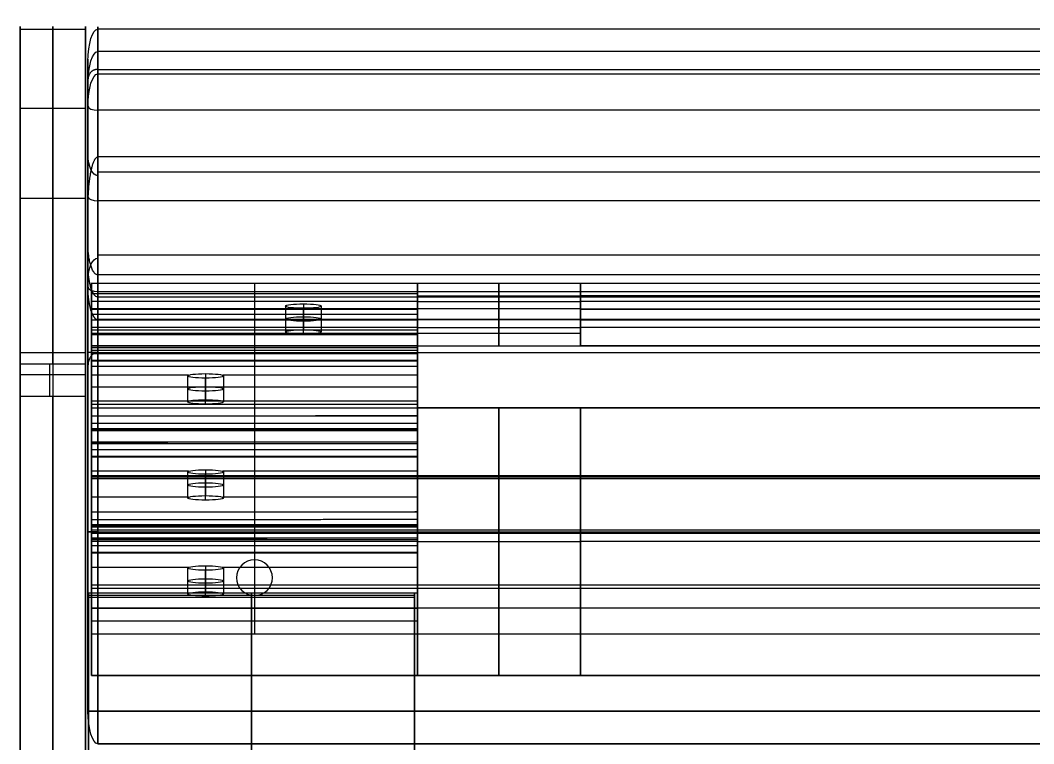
# Model space of a CAD drawing. Header units: millimetres. Extents: x -41 to 531, y -370 to 212.
# Drawn here: x -40.6 to 114.8, y 101 to 211.9 of the extents above; entities that cross this region are included whole.
import ezdxf

# ---------------------------------------------------------------- set-up
doc = ezdxf.new("R2010")
doc.units = ezdxf.units.MM
doc.header["$MEASUREMENT"] = 0
doc.layers.add('Domyślny', color=7, linetype='Continuous', true_color=0x000000)

# ---------------------------------------------------------------- blocks, each defined once
blk = doc.blocks.new('deska 2 siedziska awki Soft 02.412 SC')
at = {"layer": 'Domyślny'}
for p, q in [((5, 0), (1795, 0)), ((0, -73.03), (0, -5)), ((1800, -73.03), (1800, -5)), ((5, -32.5, -19), (1795, -32.5, -19)), ((5, -32.5, 19), (1795, -32.5, 19)), ((0, -43.46, 14), (0, -43.46, -14)), ((1800, -43.46, 14), (1800, -43.46, -14)), ((0, -58.03, 14), (0, -81.92, -8.3)), ((1800, -58.03, 14), (1800, -81.92, -8.3)), ((5, -60, -19), (1795, -60, -19)), ((5, -60, 19), (5, -90, -9)), ((5, -75, 5), (1795, -75, 5))]:
    blk.add_line(p, q, dxfattribs=at)
for centre, start, end in [((5, -5, -14), 90, 180), ((5, -5, 14), 90, 180), ((5, -5), 90, 180), ((1795, -5, 14), 360, 90), ((1795, -5), 0, 90), ((1795, -5, -14), 360, 90)]:
    blk.add_arc(centre, 5, start, end, dxfattribs=at)
at = {"layer": 'Domyślny', "extrusion": (1, 3.90799e-15, 5.32907e-15)}
blk.add_arc((-5, 14, 5), 5, 0, 90, dxfattribs=at)
at = {"layer": 'Domyślny', "extrusion": (1, 0, 0)}
for centre, radius, start, end in [((-5, 14, 1795), 5, 0, 90), ((-5, -14, 1795), 5, 270, 0), ((-60, 31, 1795), 50, 233.1301, 270)]:
    blk.add_arc(centre, radius, start, end, dxfattribs=at)
at = {"layer": 'Domyślny', "extrusion": (1, 9.59233e-15, -5.32907e-15)}
blk.add_arc((-5, -14, 5), 5, 270, 0, dxfattribs=at)
at = {"layer": 'Domyślny', "extrusion": (0, 1, 0)}
for centre, start, end in [((-5, -14, -5), 270, 360), ((-5, -14, -32.5), 270, 0), ((-5, 14, -32.5), 0, 90), ((-1795, -14, -32.5), 180, 270), ((-1795, 14, -32.5), 90, 180)]:
    blk.add_arc(centre, 5, start, end, dxfattribs=at)
at = {"layer": 'Domyślny', "extrusion": (-3.55271e-16, 1, 3.80829e-30)}
blk.add_arc((-5, 14, -5), 5, 0, 90, dxfattribs=at)
at = {"layer": 'Domyślny', "extrusion": (-7.10543e-16, 1, -3.23433e-29)}
blk.add_arc((-1795, -14, -5), 5, 180, 270, dxfattribs=at)
at = {"layer": 'Domyślny', "extrusion": (-5.32907e-16, 1, -1.77636e-16)}
blk.add_arc((-1795, 14, -5), 5, 90, 180, dxfattribs=at)
at = {"layer": 'Domyślny', "extrusion": (1, -3.01703e-15, -1.45143e-14)}
blk.add_arc((-60, 31), 45, 240.847, 270, dxfattribs=at)
at = {"layer": 'Domyślny', "extrusion": (-2.84217e-15, 1, -2.84217e-15)}
blk.add_arc((-5, -14, -60), 5, 270, 0, dxfattribs=at)
at = {"layer": 'Domyślny', "extrusion": (1, 6.91713e-15, 1.03597e-14)}
blk.add_arc((-60, 31, 5), 50, 233.1301, 270, dxfattribs=at)
at = {"layer": 'Domyślny', "extrusion": (-2.84217e-15, 1, 1.42109e-15)}
blk.add_arc((-1795, -14, -60), 5, 180, 270, dxfattribs=at)
at = {"layer": 'Domyślny', "extrusion": (1, 1.15438e-13, 4.04033e-13)}
blk.add_arc((-60, 31, 1800), 45, 240.847, 270, dxfattribs=at)
at = {"layer": 'Domyślny', "extrusion": (0, 0.731055, 0.682318)}
for centre, start, end in [((-5, 49.83, -50.7), 0, 90), ((-1795, 49.83, -50.7), 90, 180)]:
    blk.add_arc(centre, 5, start, end, dxfattribs=at)
at = {"layer": 'Domyślny'}
for points in [[(5, 0, 14), (5, 0), (5, 0, -14)], [(1795, 0, 14), (900, 0, 14), (5, 0, 14)], [(5, 0, -14), (900, 0, -14), (1795, 0, -14)], [(1795, 0, -14), (1795, 0), (1795, 0, 14)], [(0, -60, -14), (0, -32.5, -14), (0, -5, -14)], [(0, -5, 14), (0, -31.51, 14), (0, -58.03, 14)], [(0, -5, -14), (0, -5), (0, -5, 14)], [(1795, -5, -19), (900, -5, -19), (5, -5, -19)], [(5, -5, -19), (5, -32.5, -19), (5, -60, -19)], [(5, -5, 19), (900, -5, 19), (1795, -5, 19)], [(5, -60, 19), (5, -32.5, 19), (5, -5, 19)], [(1795, -60, -19), (1795, -32.5, -19), (1795, -5, -19)], [(1795, -5, 19), (1795, -32.5, 19), (1795, -60, 19)], [(1800, -5, -14), (1800, -5), (1800, -5, 14)], [(1800, -5, 14), (1800, -31.51, 14), (1800, -58.03, 14)], [(1800, -60, -14), (1800, -32.5, -14), (1800, -5, -14)], [(5, -60, 19), (900, -60, 19), (1795, -60, 19)], [(5, -90, -9), (5, -75, 5), (5, -60, 19)], [(1795, -60, 19), (1795, -75, 5), (1795, -90, -9)], [(1795, -90, -9), (900, -90, -9), (5, -90, -9)]]:
    blk.add_open_spline(points, degree=2, dxfattribs=at)
for points, knots in [([(5, -60, 19), (4.73, -60, 19), (4.46, -59.99, 18.98), (4.07, -59.97, 18.92), (3.95, -59.96, 18.89), (3.71, -59.93, 18.83), (3.59, -59.92, 18.8), (3.26, -59.88, 18.69), (3.05, -59.85, 18.61), (2.68, -59.78, 18.43), (2.51, -59.74, 18.34), (2.19, -59.66, 18.14), (2.04, -59.62, 18.03), (1.77, -59.54, 17.82), (1.65, -59.49, 17.71), (1.41, -59.4, 17.49), (1.31, -59.36, 17.37), (1.11, -59.27, 17.15), (1.02, -59.22, 17.03), (0.77, -59.08, 16.68), (0.63, -58.99, 16.44), (0.39, -58.8, 15.96), (0.3, -58.71, 15.72), (0.15, -58.51, 15.23), (0.09, -58.42, 14.98), (0.02, -58.22, 14.49), (0, -58.13, 14.25), (0, -58.03, 14)], [-3.141593, -3.141593, -3.141593, -3.141593, -3.043631, -3.043631, -2.99465, -2.99465, -2.945669, -2.945669, -2.847502, -2.847502, -2.749335, -2.749335, -2.651095, -2.651095, -2.552855, -2.552855, -2.454641, -2.454641, -2.356427, -2.356427, -2.160019, -2.160019, -1.963614, -1.963614, -1.7672, -1.7672, -1.570796, -1.570796, -1.570796, -1.570796]), ([(1795, -60, 19), (1795.27, -60, 19), (1795.54, -59.99, 18.98), (1795.93, -59.97, 18.92), (1796.05, -59.96, 18.89), (1796.29, -59.93, 18.83), (1796.41, -59.92, 18.8), (1796.74, -59.88, 18.69), (1796.95, -59.85, 18.61), (1797.32, -59.78, 18.43), (1797.49, -59.74, 18.34), (1797.81, -59.66, 18.14), (1797.96, -59.62, 18.03), (1798.23, -59.54, 17.82), (1798.35, -59.49, 17.71), (1798.59, -59.4, 17.49), (1798.69, -59.36, 17.37), (1798.89, -59.27, 17.15), (1798.98, -59.22, 17.03), (1799.23, -59.08, 16.68), (1799.37, -58.99, 16.44), (1799.61, -58.8, 15.96), (1799.7, -58.71, 15.72), (1799.85, -58.51, 15.23), (1799.91, -58.42, 14.98), (1799.98, -58.22, 14.49), (1800, -58.13, 14.25), (1800, -58.03, 14)], [0, 0, 0, 0, 0.097962, 0.097962, 0.146943, 0.146943, 0.195923, 0.195923, 0.294091, 0.294091, 0.392258, 0.392258, 0.490498, 0.490498, 0.588738, 0.588738, 0.686952, 0.686952, 0.785166, 0.785166, 0.981574, 0.981574, 1.177978, 1.177978, 1.374393, 1.374393, 1.570796, 1.570796, 1.570796, 1.570796]), ([(0, -81.92, -8.3), (0, -82.26, -8.34), (0.01, -82.6, -8.38), (0.06, -83.28, -8.46), (0.1, -83.62, -8.49), (0.21, -84.31, -8.56), (0.27, -84.65, -8.6), (0.44, -85.35, -8.66), (0.54, -85.69, -8.7), (0.73, -86.21, -8.74), (0.8, -86.39, -8.75), (0.95, -86.73, -8.78), (1.03, -86.91, -8.8), (1.2, -87.26, -8.82), (1.3, -87.43, -8.84), (1.51, -87.78, -8.86), (1.63, -87.95, -8.87), (1.82, -88.21, -8.89), (1.89, -88.3, -8.9), (2.03, -88.47, -8.91), (2.11, -88.56, -8.91), (2.27, -88.73, -8.93), (2.35, -88.82, -8.93), (2.54, -88.99, -8.94), (2.64, -89.07, -8.95), (2.85, -89.24, -8.96), (2.96, -89.33, -8.96), (3.16, -89.45, -8.97), (3.22, -89.49, -8.97), (3.37, -89.57, -8.98), (3.44, -89.61, -8.98), (3.61, -89.69, -8.98), (3.7, -89.73, -8.99), (3.89, -89.81, -8.99), (3.99, -89.84, -8.99), (4.17, -89.89, -8.99), (4.23, -89.91, -9), (4.36, -89.94, -9), (4.43, -89.95, -9), (4.58, -89.97, -9), (4.66, -89.98, -9), (4.83, -90, -9), (4.91, -90, -9), (5, -90, -9)], [-0.00001449, -0.00001449, -0.00001449, -0.00001449, 0.00128883, 0.00128883, 0.00259215, 0.00259215, 0.00389548, 0.00389548, 0.00519879, 0.00519879, 0.00585046, 0.00585046, 0.00650212, 0.00650212, 0.00715381, 0.00715381, 0.0078055, 0.0078055, 0.00813133, 0.00813133, 0.00845715, 0.00845715, 0.00878298, 0.00878298, 0.00910881, 0.00910881, 0.00943446, 0.00943446, 0.00959729, 0.00959729, 0.00976011, 0.00976011, 0.00992294, 0.00992294, 0.01008576, 0.01008576, 0.01016717, 0.01016717, 0.01024859, 0.01024859, 0.01033, 0.01033, 0.01041141, 0.01041141, 0.01041141, 0.01041141]), ([(1795, -90, -9), (1795.09, -90, -9), (1795.17, -90, -9), (1795.34, -89.98, -9), (1795.42, -89.97, -9), (1795.57, -89.95, -9), (1795.64, -89.94, -9), (1795.77, -89.91, -9), (1795.83, -89.89, -8.99), (1796.01, -89.84, -8.99), (1796.11, -89.81, -8.99), (1796.3, -89.73, -8.99), (1796.39, -89.69, -8.98), (1796.56, -89.61, -8.98), (1796.63, -89.57, -8.98), (1796.78, -89.49, -8.97), (1796.84, -89.45, -8.97), (1797.04, -89.33, -8.96), (1797.15, -89.24, -8.96), (1797.36, -89.07, -8.95), (1797.46, -88.99, -8.94), (1797.65, -88.82, -8.93), (1797.73, -88.73, -8.93), (1797.89, -88.56, -8.91), (1797.97, -88.47, -8.91), (1798.11, -88.3, -8.9), (1798.18, -88.21, -8.89), (1798.37, -87.95, -8.87), (1798.49, -87.78, -8.86), (1798.7, -87.43, -8.84), (1798.8, -87.26, -8.82), (1798.97, -86.91, -8.8), (1799.05, -86.73, -8.78), (1799.2, -86.39, -8.75), (1799.27, -86.21, -8.74), (1799.46, -85.69, -8.7), (1799.56, -85.35, -8.66), (1799.73, -84.65, -8.6), (1799.79, -84.31, -8.56), (1799.9, -83.62, -8.49), (1799.94, -83.28, -8.46), (1799.99, -82.6, -8.38), (1800, -82.26, -8.34), (1800, -81.92, -8.3)], [0, 0, 0, 0, 0.00008149, 0.00008149, 0.00016298, 0.00016298, 0.00024446, 0.00024446, 0.00032595, 0.00032595, 0.00048893, 0.00048893, 0.0006519, 0.0006519, 0.00081488, 0.00081488, 0.00097785, 0.00097785, 0.0013038, 0.0013038, 0.00162994, 0.00162994, 0.00195607, 0.00195607, 0.0022822, 0.0022822, 0.00260833, 0.00260833, 0.00326062, 0.00326062, 0.00391291, 0.00391291, 0.00456518, 0.00456518, 0.00521746, 0.00521746, 0.00652198, 0.00652198, 0.00782651, 0.00782651, 0.00913105, 0.00913105, 0.01043558, 0.01043558, 0.01043558, 0.01043558])]:
    blk.add_open_spline(points, degree=3, knots=knots, dxfattribs=at)

msp = doc.modelspace()

# ---------------------------------------------------------------- linework, layer by layer
at = {"layer": 'Domyślny'}
for p, q in [((-40.64, -79.02, 37.84), (-40.64, 188.2, 37.84)), ((-30.64, -79.02, 37.84), (-30.64, 188.2, 37.84)), ((-29.71, 171.65, 210.74), (20.29, 171.65, 210.74)), ((-29.71, 171.65, 210.74), (20.29, 171.65, 210.74)), ((-29.71, 166.87, 214.19), (-29.71, 171.49, 213.61)), ((20.29, 171.65, 210.74), (45.29, 171.65, 210.74)), ((20.29, 166.87, 214.19), (20.29, 171.49, 213.61)), ((-29.71, 169.08, 211.06), (-29.71, 169.76, 216.44)), ((-29.71, 169.63, 210.74), (-29.71, 169.67, 210.99)), ((-29.71, 164.01, 166), (-29.71, 169.63, 210.74)), ((-4.71, 170.03, 216.65), (-4.71, 158.85, 231.04)), ((20.29, 169.08, 211.06), (20.29, 169.76, 216.44)), ((20.29, 169.67, 210.99), (45.29, 169.67, 210.99)), ((220.29, 169.67, 210.99), (45.29, 169.67, 210.99)), ((-29.71, 164.85, 188.75), (-29.71, 168.82, 188.25)), ((20.29, 168.82, 188.25), (-29.71, 168.82, 188.25)), ((0.04, 168.11, 182.62), (0.04, 164.14, 183.12)), ((2.79, 168.45, 185.35), (2.79, 164.49, 185.85)), ((5.54, 168.11, 182.62), (5.54, 164.14, 183.12)), ((20.29, 168.82, 188.25), (45.29, 168.82, 188.25)), ((20.29, 168.45, 215.42), (20.29, 157.27, 229.82)), ((445.29, 168.82, 188.25), (45.29, 168.82, 188.25)), ((20.29, 167.68, 211.24), (-29.71, 167.68, 211.24)), ((-4.71, 166.87, 214.19), (-4.71, 155.69, 228.59)), ((2.79, 163.8, 180.39), (2.79, 167.77, 179.89)), ((45.29, 167.68, 211.24), (20.29, 167.68, 211.24)), ((-29.71, 165.97, 165.75), (-29.71, 161.94, 165.75)), ((-29.71, 160.06, 222.97), (-29.71, 165.67, 222.26)), ((-29.71, 164.86, 156.82), (-29.71, 160.83, 156.82)), ((20.29, 164.85, 188.75), (-29.71, 164.85, 188.75)), ((-4.71, 165.98, 165.75), (-4.71, 161.95, 165.75)), ((20.29, 161.96, 165.75), (20.29, 165.99, 165.75)), ((45.29, 165.99, 165.75), (20.29, 165.99, 165.75)), ((20.29, 164.87, 156.82), (20.29, 160.84, 156.82)), ((20.29, 164.83, 188.5), (45.29, 164.83, 188.5)), ((445.29, 164.85, 188.75), (45.29, 164.85, 188.75)), ((20.29, 164.44, 223.84), (-29.71, 164.44, 223.84)), ((-29.71, 159.71, 147.89), (-29.71, 163.74, 147.89)), ((-29.71, 159.76, 147.89), (-29.71, 163.74, 147.89)), ((-4.71, 163.74, 147.89), (-4.71, 159.71, 147.89)), ((-4.71, 163.74, 147.89), (-4.71, 159.76, 147.89)), ((20.29, 164.44, 223.84), (20.29, 161.28, 221.39)), ((20.29, 163.98, 165.75), (45.29, 163.98, 165.75)), ((20.29, 159.71, 147.89), (20.29, 163.74, 147.89)), ((20.29, 163.74, 147.89), (20.29, 159.76, 147.89)), ((-29.71, 162.51, 219.81), (-29.71, 163.21, 225.42)), ((45.29, 161.97, 165.75), (20.29, 161.97, 165.75)), ((20.29, 161.28, 221.39), (-29.71, 161.28, 221.39)), ((-29.71, 152.53, 231.81), (-29.71, 158.82, 231.02)), ((20.29, 152.53, 231.81), (20.29, 158.82, 231.02)), ((-29.71, 157.5, 98.28), (-29.71, 153.52, 98.28)), ((-14.96, 157.4, 97.51), (-14.96, 153.42, 97.51)), ((-12.21, 157.75, 100.24), (-12.21, 153.76, 100.24)), ((-12.21, 153.08, 94.78), (-12.21, 157.06, 94.78)), ((-9.46, 157.4, 97.51), (-9.46, 153.42, 97.51)), ((20.29, 157.5, 98.28), (20.29, 153.52, 98.28)), ((-29.71, 155.25, 229.07), (-29.71, 155.8, 233.44)), ((20.29, 155.25, 229.07), (20.29, 155.8, 233.44)), ((20.29, 153.53, 234.07), (-29.71, 153.53, 234.07)), ((20.29, 153.03, 230.11), (-29.71, 153.03, 230.11)), ((-29.71, 152.53, 234.14), (20.29, 152.53, 234.14)), ((-29.71, 152.53, 230.14), (20.29, 152.53, 230.14)), ((20.29, 152.53, 234.14), (45.29, 152.53, 234.14)), ((45.29, 152.53, 230.14), (20.29, 152.53, 230.14)), ((20.29, 152.53, 232.14), (45.29, 152.53, 232.14)), ((220.29, 152.53, 232.14), (45.29, 152.53, 232.14)), ((-29.71, 147.28, 48.68), (-29.71, 151.26, 48.68)), ((-29.71, 151.24, 48.68), (-29.71, 147.21, 48.68)), ((-4.71, 151.26, 48.68), (-4.71, 147.28, 48.68)), ((-4.71, 151.25, 48.68), (-4.71, 147.22, 48.68)), ((20.29, 147.28, 48.68), (20.29, 151.26, 48.68)), ((20.29, 147.23, 48.68), (20.29, 151.26, 48.68)), ((-29.71, 150.13, 39.75), (-29.71, 146.1, 39.75)), ((20.29, 150.14, 39.75), (20.29, 146.11, 39.75)), ((-29.71, 144.98, 30.82), (-29.71, 149.01, 30.82)), ((-29.71, 145.03, 30.82), (-29.71, 149.01, 30.82)), ((-29.71, 147.89, 230.14), (-29.71, 116.09, 234.14)), ((-4.71, 149.01, 30.82), (-4.71, 144.98, 30.82)), ((-4.71, 149.01, 30.82), (-4.71, 145.03, 30.82)), ((20.29, 144.98, 30.82), (20.29, 149.01, 30.82)), ((20.29, 149.01, 30.82), (20.29, 145.03, 30.82)), ((-29.71, 142.77, -18.79), (-29.71, 138.79, -18.79)), ((-29.71, 125.04, -191.93), (-29.71, 141.9, -194.05)), ((-29.71, 141.9, -194.05), (20.29, 141.9, -194.05)), ((-14.96, 142.67, -19.57), (-14.96, 138.69, -19.57)), ((-12.21, 143.02, -16.84), (-12.21, 139.03, -16.84)), ((-12.21, 138.35, -22.29), (-12.21, 142.33, -22.29)), ((-9.46, 142.67, -19.57), (-9.46, 138.69, -19.57)), ((20.29, 142.77, -18.79), (20.29, 138.79, -18.79)), ((-29.71, 132.55, -68.4), (-29.71, 136.53, -68.4)), ((-29.71, 136.51, -68.4), (-29.71, 132.48, -68.4)), ((-29.71, 135.4, -77.33), (-29.71, 131.37, -77.33)), ((-4.71, 136.53, -68.4), (-4.71, 132.55, -68.4)), ((-4.71, 136.52, -68.4), (-4.71, 132.49, -68.4)), ((20.29, 132.55, -68.4), (20.29, 136.53, -68.4)), ((20.29, 132.5, -68.4), (20.29, 136.53, -68.4)), ((20.29, 135.41, -77.33), (20.29, 131.38, -77.33)), ((-29.71, 130.3, -86.26), (-29.71, 134.28, -86.26)), ((-29.71, 130.25, -86.26), (-29.71, 134.28, -86.26)), ((-29.71, 133.22, -194.98), (-29.71, 133.72, -191.01)), ((20.29, 133.72, -191.01), (-29.71, 133.72, -191.01)), ((-4.71, 134.28, -86.26), (-4.71, 130.3, -86.26)), ((-4.71, 134.28, -86.26), (-4.71, 130.25, -86.26)), ((20.29, 134.28, -86.26), (20.29, 130.3, -86.26)), ((20.29, 130.25, -86.26), (20.29, 134.28, -86.26)), ((20.29, 133.22, -194.98), (-29.71, 133.22, -194.98)), ((-29.71, 131.74, 230.14), (-29.71, 132.24, 234.14)), ((20.29, 131.99, 234.14), (-29.71, 131.99, 234.14)), ((20.29, 131.99, 230.14), (-29.71, 131.99, 230.14)), ((20.29, 131.99, 230.14), (45.29, 131.99, 230.14)), ((20.29, 131.99, 234.14), (45.29, 131.99, 234.14)), ((445.29, 131.99, 234.14), (45.29, 131.99, 234.14)), ((445.29, 131.99, 230.14), (45.29, 131.99, 230.14)), ((-4.71, 129.2, 230.14), (-4.71, 129.2, 234.14)), ((-4.71, 129.2, 230.14), (-4.71, 129.2, 234.14)), ((-4.71, 129.2, 230.14), (-4.71, 129.2, 234.14)), ((-29.71, 128.04, -135.87), (-29.71, 124.06, -135.87)), ((-14.96, 127.94, -136.64), (-14.96, 123.96, -136.64)), ((-12.21, 128.29, -133.91), (-12.21, 124.3, -133.91)), ((-12.21, 123.62, -139.37), (-12.21, 127.6, -139.37)), ((-9.46, 127.94, -136.64), (-9.46, 123.96, -136.64)), ((20.29, 128.04, -135.87), (20.29, 124.06, -135.87)), ((-7.46, 126.45, 230.14), (-7.46, 126.45, 234.14)), ((-1.96, 126.45, 230.14), (-1.96, 126.45, 234.14)), ((-29.71, 125.29, -189.95), (-29.71, 118.41, -189.08)), ((19.84, 124.07, -135.89), (-30.16, 124.07, -135.89)), ((-30.16, 123.76, -138.39), (19.84, 123.76, -138.39)), ((19.84, 123.44, -140.89), (-30.16, 123.44, -140.89)), ((-4.71, 123.7, 234.14), (-4.71, 123.7, 230.14)), ((-29.71, 120.95, -192.35), (-29.71, 121.82, -185.48)), ((-29.71, 117.82, -185.48), (-29.71, 121.8, -185.48)), ((-4.71, 121.8, -185.48), (-4.71, 117.82, -185.48)), ((20.29, 117.82, -185.48), (20.29, 121.8, -185.48)), ((20.29, 111.45, 232.14), (-29.71, 111.45, 232.14)), ((45.29, 111.45, 230.14), (20.29, 111.45, 230.14)), ((45.29, 111.45, 234.14), (20.29, 111.45, 234.14)), ((20.29, 111.45, 232.14), (45.29, 111.45, 232.14)), ((445.29, 111.45, 232.14), (45.29, 111.45, 232.14))]:
    msp.add_line(p, q, dxfattribs=at)
at = {"layer": 'Domyślny', "extrusion": (1, 1.67168e-07, -7.24427e-18)}
for radius in [8, 4]:
    msp.add_arc((163.71, 211.74, -29.71), radius, 352.8291, 37.8291, dxfattribs=at)
at = {"layer": 'Domyślny', "extrusion": (1, 1.67167e-07, 0)}
for centre, radius, start, end in [((163.71, 211.74, -4.71), 8, 352.8291, 37.8291), ((163.71, 211.74, -4.71), 4, 352.8291, 37.8291), ((152.53, 226.14, -4.71), 8, 37.8291, 90), ((152.53, 226.14, -4.71), 4, 37.8291, 90)]:
    msp.add_arc(centre, radius, start, end, dxfattribs=at)
at = {"layer": 'Domyślny', "extrusion": (1, 1.67169e-07, 2.31372e-13)}
msp.add_arc((163.71, 211.74, 20.29), 8, 352.8291, 37.8291, dxfattribs=at)
at = {"layer": 'Domyślny', "extrusion": (-1.6586e-07, 0.992178, -0.124829)}
for centre, start, end in [((-2.79, 202.18, 144), 270, 90), ((-2.79, 202.18, 144), 90, 270), ((-2.79, 202.18, 142), 270, 90), ((-2.79, 202.18, 142), 90, 270), ((-2.79, 202.18, 140), 270, 90), ((-2.79, 202.18, 140), 90, 270), ((12.21, 116.4, 144), 270, 90), ((12.21, 116.4, 144), 90, 270), ((12.21, 116.15, 142.02), 270, 90), ((12.21, 116.15, 142.02), 90, 270), ((12.21, 115.9, 140.05), 270, 90), ((12.21, 115.9, 140.05), 90, 270), ((12.21, -1.6, 144), 270, 90), ((12.21, -1.6, 144), 90, 270), ((12.21, -1.85, 142.02), 270, 90), ((12.21, -1.85, 142.02), 90, 270), ((12.21, -2.1, 140.05), 270, 90), ((12.21, -2.1, 140.05), 90, 270), ((12.21, -119.6, 144), 270, 90), ((12.21, -119.6, 144), 90, 270), ((12.21, -119.85, 142.02), 270, 90), ((12.21, -119.85, 142.02), 90, 270), ((12.21, -120.1, 140.05), 270, 90), ((12.21, -120.1, 140.05), 90, 270)]:
    msp.add_arc(centre, 2.75, start, end, dxfattribs=at)
at = {"layer": 'Domyślny', "extrusion": (1, 1.67169e-07, 2.71564e-13)}
msp.add_arc((163.71, 211.74, 20.29), 4, 352.8291, 37.8291, dxfattribs=at)
at = {"layer": 'Domyślny', "extrusion": (1, 1.67168e-07, 1.65436e-24)}
msp.add_arc((169.96, 165.25, -29.71), 8, 172.8291, 176.4216, dxfattribs=at)
at = {"layer": 'Domyślny', "extrusion": (1, 1.67164e-07, -1.60583e-11)}
msp.add_arc((169.96, 165.25, 20.29), 8, 172.8291, 176.4216, dxfattribs=at)
at = {"layer": 'Domyślny', "extrusion": (1, 1.67216e-07, 1.86735e-11)}
msp.add_arc((169.96, 165.25, 45.29), 8, 172.8291, 176.4216, dxfattribs=at)
at = {"layer": 'Domyślny', "extrusion": (1, 1.67168e-07, -2.8074e-17)}
for radius in [8, 4]:
    msp.add_arc((152.53, 226.14, -29.71), radius, 37.8291, 90, dxfattribs=at)
at = {"layer": 'Domyślny', "extrusion": (1, 1.67168e-07, 1.13687e-13)}
msp.add_arc((152.53, 226.14, 20.29), 8, 37.8291, 90, dxfattribs=at)
at = {"layer": 'Domyślny', "extrusion": (1, 1.67168e-07, 6.25278e-13)}
msp.add_arc((152.53, 226.14, 20.29), 4, 37.8291, 90, dxfattribs=at)
at = {"layer": 'Domyślny'}
for centre, start, end in [((-4.71, 126.45, 230.14), 90, 270), ((-4.71, 126.45, 234.14), 90, 270), ((-4.71, 126.45, 232.14), 90, 270), ((-4.71, 126.45, 230.14), 270, 90), ((-4.71, 126.45, 234.14), 270, 90), ((-4.71, 126.45, 232.14), 270, 90)]:
    msp.add_arc(centre, 2.75, start, end, dxfattribs=at)
at = {"layer": 'Domyślny', "extrusion": (1, 1.67168e-07, 0)}
for radius, start in [(4, 172.8291), (8, 176.4216)]:
    msp.add_arc((125.78, -185.98, -29.71), radius, start, 262.8291, dxfattribs=at)
at = {"layer": 'Domyślny', "extrusion": (1, 1.67131e-07, -2.83986e-11)}
msp.add_arc((125.78, -185.98, 20.29), 4, 172.8291, 262.8291, dxfattribs=at)
at = {"layer": 'Domyślny', "extrusion": (1, 1.67149e-07, -1.41709e-11)}
msp.add_arc((125.78, -185.98, 20.29), 8, 176.4216, 262.8291, dxfattribs=at)
at = {"layer": 'Domyślny'}
for points in [[(-40.64, 210.6, 215.9), (-40.64, 213.42, 238.29), (-40.64, 198.49, 255.21), (-40.64, 183.56, 272.14), (-40.64, 160.99, 272.14)], [(-35.64, 210.6, 215.9), (-35.64, 213.42, 238.29), (-35.64, 198.49, 255.21), (-35.64, 183.56, 272.14), (-35.64, 160.99, 272.14)], [(-30.64, 210.6, 215.9), (-30.64, 213.42, 238.29), (-30.64, 198.49, 255.21), (-30.64, 183.56, 272.14), (-30.64, 160.99, 272.14)]]:
    msp.add_rational_spline(points, [1, 0.911455510043, 1, 0.911455510043, 1], degree=2, knots=[-1674.581219, -1674.581219, -1674.581219, -1632.182413, -1632.182413, -1589.783607, -1589.783607, -1589.783607], dxfattribs=at)
for points, degree in [([(-40.64, 210.6, 215.9), (-35.64, 210.6, 215.9), (-30.64, 210.6, 215.9)], 2), ([(-40.64, 159.27, -192.08), (-40.64, 184.93, 11.91), (-40.64, 210.6, 215.9)], 2), ([(-35.64, 159.27, -192.08), (-35.64, 184.93, 11.91), (-35.64, 210.6, 215.9)], 2), ([(-30.64, 159.27, -192.08), (-30.64, 184.93, 11.91), (-30.64, 210.6, 215.9)], 2), ([(-40.64, 198.49, 255.21), (-35.64, 198.49, 255.21), (-30.64, 198.49, 255.21)], 2), ([(-40.64, 184.66, 9.72), (-35.64, 184.66, 9.72), (-30.64, 184.66, 9.72)], 2), ([(-29.71, 165.99, 165.75), (-29.71, 168.82, 188.25), (-29.71, 171.65, 210.74)], 2), ([(-29.71, 171.65, 210.74), (-29.71, 170.31, 210.74), (-29.71, 168.96, 210.74), (-29.71, 167.62, 210.74)], 3), ([(-29.71, 171.65, 210.74), (-29.71, 169.67, 210.99), (-29.71, 167.68, 211.24)], 2), ([(-29.71, 171.65, 210.74), (-29.71, 170.31, 210.74), (-29.71, 168.96, 210.74), (-29.71, 167.62, 210.74)], 3), ([(20.29, 171.65, 210.74), (20.29, 168.82, 188.25), (20.29, 165.99, 165.75)], 2), ([(20.29, 167.62, 210.74), (20.29, 168.96, 210.74), (20.29, 170.31, 210.74), (20.29, 171.65, 210.74)], 3), ([(20.29, 171.65, 210.74), (20.29, 169.67, 210.99), (20.29, 167.68, 211.24)], 2), ([(20.29, 167.62, 210.74), (20.29, 168.96, 210.74), (20.29, 170.31, 210.74), (20.29, 171.65, 210.74)], 3), ([(20.29, 171.65, 210.74), (20.29, 169.67, 210.99), (20.29, 167.68, 211.24)], 2), ([(20.29, 165.99, 165.75), (20.29, 168.82, 188.25), (20.29, 171.65, 210.74)], 2), ([(32.79, 167.68, 211.24), (32.79, 169.67, 210.99), (32.79, 171.65, 210.74)], 2), ([(32.79, 171.65, 210.74), (32.79, 168.82, 188.25), (32.79, 165.99, 165.75)], 2), ([(45.29, 171.65, 210.74), (45.29, 169.67, 210.99), (45.29, 167.68, 211.24)], 2), ([(45.29, 171.65, 210.74), (132.79, 171.65, 210.74), (220.29, 171.65, 210.74)], 2), ([(45.29, 167.62, 210.74), (45.29, 168.96, 210.74), (45.29, 170.31, 210.74), (45.29, 171.65, 210.74)], 3), ([(45.29, 171.65, 210.74), (45.29, 168.82, 188.25), (45.29, 165.99, 165.75)], 2), ([(45.29, 171.65, 210.74), (132.79, 171.65, 210.74), (220.29, 171.65, 210.74)], 2), ([(45.29, 167.62, 210.74), (45.29, 168.96, 210.74), (45.29, 170.31, 210.74), (45.29, 171.65, 210.74)], 3), ([(45.29, 171.65, 210.74), (45.29, 169.67, 210.99), (45.29, 167.68, 211.24)], 2), ([(45.29, 165.99, 165.75), (45.29, 168.82, 188.25), (45.29, 171.65, 210.74)], 2), ([(-29.71, 170.03, 216.65), (-4.71, 170.03, 216.65), (20.29, 170.03, 216.65)], 2), ([(-29.71, 158.85, 231.04), (-29.71, 164.44, 223.84), (-29.71, 170.03, 216.65)], 2), ([(-29.71, 166.87, 214.19), (-29.71, 168.45, 215.42), (-29.71, 170.03, 216.65)], 2), ([(20.29, 166.87, 214.19), (20.29, 168.45, 215.42), (20.29, 170.03, 216.65)], 2), ([(20.29, 170.03, 216.65), (20.29, 164.44, 223.84), (20.29, 158.85, 231.04)], 2), ([(20.29, 169.67, 210.99), (20.29, 166.82, 188.37), (20.29, 163.98, 165.75)], 2), ([(45.29, 169.67, 210.99), (45.29, 166.82, 188.37), (45.29, 163.98, 165.75)], 2), ([(20.29, 168.82, 188.25), (20.29, 166.82, 188.37), (20.29, 164.83, 188.5)], 2), ([(45.29, 168.82, 188.25), (45.29, 166.82, 188.37), (45.29, 164.83, 188.5)], 2), ([(-29.71, 167.68, 211.24), (-29.71, 167.65, 210.99), (-29.71, 167.62, 210.74)], 2), ([(-29.71, 167.62, 210.74), (-4.71, 167.62, 210.74), (20.29, 167.62, 210.74)], 2), ([(-29.71, 167.62, 210.74), (-29.71, 164.82, 188.5), (-29.71, 162.02, 166.25)], 2), ([(-29.71, 167.62, 210.74), (-4.71, 167.62, 210.74), (20.29, 167.62, 210.74)], 2), ([(-29.71, 166.87, 214.19), (-4.71, 166.87, 214.19), (20.29, 166.87, 214.19)], 2), ([(-29.71, 155.69, 228.59), (-29.71, 161.28, 221.39), (-29.71, 166.87, 214.19)], 2), ([(20.29, 167.68, 211.24), (20.29, 167.65, 210.99), (20.29, 167.62, 210.74)], 2), ([(20.29, 167.68, 211.24), (20.29, 164.83, 188.5), (20.29, 161.97, 165.75)], 2), ([(20.29, 167.62, 210.74), (20.29, 164.82, 188.5), (20.29, 162.02, 166.25)], 2), ([(20.29, 166.87, 214.19), (20.29, 161.28, 221.39), (20.29, 155.69, 228.59)], 2), ([(32.79, 161.97, 165.75), (32.79, 164.83, 188.5), (32.79, 167.68, 211.24)], 2), ([(45.29, 167.68, 211.24), (45.29, 167.65, 210.99), (45.29, 167.62, 210.74)], 2), ([(45.29, 167.68, 211.24), (132.79, 167.68, 211.24), (220.29, 167.68, 211.24)], 2), ([(45.29, 167.68, 211.24), (45.29, 164.83, 188.5), (45.29, 161.97, 165.75)], 2), ([(45.29, 167.62, 210.74), (245.29, 167.62, 210.74), (445.29, 167.62, 210.74)], 2), ([(45.29, 167.62, 210.74), (245.29, 167.62, 210.74), (445.29, 167.62, 210.74)], 2), ([(45.29, 167.62, 210.74), (45.29, 164.82, 188.5), (45.29, 162.02, 166.25)], 2), ([(20.29, 165.99, 165.75), (-4.71, 165.98, 165.75), (-29.71, 165.97, 165.75)], 2), ([(-29.71, 162.02, 166.25), (-29.71, 164.01, 166), (-29.71, 165.99, 165.75)], 2), ([(-29.71, 165.99, 165.75), (-4.71, 165.99, 165.75), (20.29, 165.99, 165.75)], 2), ([(-29.71, 161.97, 165.75), (-29.71, 163.31, 165.75), (-29.71, 164.65, 165.75), (-29.71, 165.99, 165.75)], 3), ([(-29.71, 165.97, 165.75), (-29.71, 164.86, 156.82), (-29.71, 163.74, 147.89)], 2), ([(-29.71, 164.86, 156.82), (-4.71, 164.86, 156.82), (20.29, 164.87, 156.82)], 2), ([(-4.71, 165.98, 165.75), (-4.71, 164.86, 156.82), (-4.71, 163.74, 147.89)], 2), ([(20.29, 163.74, 147.89), (20.29, 164.87, 156.82), (20.29, 165.99, 165.75)], 2), ([(20.29, 161.97, 165.75), (20.29, 163.31, 165.75), (20.29, 164.65, 165.75), (20.29, 165.99, 165.75)], 3), ([(20.29, 161.97, 165.75), (20.29, 163.98, 165.75), (20.29, 165.99, 165.75)], 2), ([(32.79, 165.99, 165.75), (32.79, 163.98, 165.75), (32.79, 161.97, 165.75)], 2), ([(45.29, 165.99, 165.75), (245.29, 165.99, 165.75), (445.29, 165.99, 165.75)], 2), ([(45.29, 161.97, 165.75), (45.29, 163.31, 165.75), (45.29, 164.65, 165.75), (45.29, 165.99, 165.75)], 3), ([(45.29, 161.97, 165.75), (45.29, 163.98, 165.75), (45.29, 165.99, 165.75)], 2), ([(-29.71, 163.96, 165.75), (-4.71, 163.97, 165.75), (20.29, 163.97, 165.75)], 2), ([(-29.71, 161.73, 147.89), (-29.71, 162.84, 156.82), (-29.71, 163.96, 165.75)], 2), ([(-29.71, 163.74, 147.89), (-4.71, 163.74, 147.89), (20.29, 163.74, 147.89)], 2), ([(20.29, 163.74, 147.89), (-4.71, 163.74, 147.89), (-29.71, 163.74, 147.89)], 2), ([(-29.71, 163.74, 147.89), (-29.71, 157.5, 98.28), (-29.71, 151.26, 48.68)], 2), ([(-4.71, 163.74, 147.89), (-4.71, 157.5, 98.28), (-4.71, 151.26, 48.68)], 2), ([(20.29, 163.97, 165.75), (20.29, 162.85, 156.82), (20.29, 161.73, 147.89)], 2), ([(20.29, 151.26, 48.68), (20.29, 157.5, 98.28), (20.29, 163.74, 147.89)], 2), ([(20.29, 162.02, 166.25), (-4.71, 162.02, 166.25), (-29.71, 162.02, 166.25)], 2), ([(20.29, 161.97, 165.75), (-4.71, 161.97, 165.75), (-29.71, 161.97, 165.75)], 2), ([(20.29, 161.96, 165.75), (-4.71, 161.95, 165.75), (-29.71, 161.94, 165.75)], 2), ([(-29.71, 161.94, 165.75), (-29.71, 160.83, 156.82), (-29.71, 159.71, 147.89)], 2), ([(-29.71, 161.75, 147.89), (-4.71, 161.75, 147.89), (20.29, 161.75, 147.89)], 2), ([(-29.71, 149.27, 48.68), (-29.71, 155.51, 98.28), (-29.71, 161.75, 147.89)], 2), ([(20.29, 161.73, 147.89), (-4.71, 161.73, 147.89), (-29.71, 161.73, 147.89)], 2), ([(-4.71, 161.95, 165.75), (-4.71, 160.83, 156.82), (-4.71, 159.71, 147.89)], 2), ([(20.29, 159.71, 147.89), (20.29, 160.84, 156.82), (20.29, 161.96, 165.75)], 2), ([(20.29, 161.75, 147.89), (20.29, 155.51, 98.28), (20.29, 149.27, 48.68)], 2), ([(445.29, 162.02, 166.25), (245.29, 162.02, 166.25), (45.29, 162.02, 166.25)], 2), ([(445.29, 161.97, 165.75), (245.29, 161.97, 165.75), (45.29, 161.97, 165.75)], 2), ([(-40.64, 160.99, 272.14), (-35.64, 160.99, 272.14), (-30.64, 160.99, 272.14)], 2), ([(-40.64, 160.99, 272.14), (-40.64, 40.99, 272.14), (-40.64, -79.02, 272.14)], 2), ([(-35.64, 160.99, 272.14), (-35.64, 40.99, 272.14), (-35.64, -79.02, 272.14)], 2), ([(-30.64, 160.99, 272.14), (-30.64, 40.99, 272.14), (-30.64, -79.02, 272.14)], 2), ([(-29.71, 160.83, 156.82), (-4.71, 160.83, 156.82), (20.29, 160.84, 156.82)], 2), ([(-40.64, 159.27, -192.08), (-35.64, 159.27, -192.08), (-30.64, 159.27, -192.08)], 2), ([(20.29, 159.76, 147.89), (-4.71, 159.76, 147.89), (-29.71, 159.76, 147.89)], 2), ([(-29.71, 159.76, 147.89), (-29.71, 153.52, 98.28), (-29.71, 147.28, 48.68)], 2), ([(-29.71, 159.71, 147.89), (-4.71, 159.71, 147.89), (20.29, 159.71, 147.89)], 2), ([(20.29, 158.85, 231.04), (-4.71, 158.85, 231.04), (-29.71, 158.85, 231.04)], 2), ([(-29.71, 158.85, 231.04), (-29.71, 157.27, 229.82), (-29.71, 155.69, 228.59)], 2), ([(-4.71, 159.76, 147.89), (-4.71, 153.52, 98.28), (-4.71, 147.28, 48.68)], 2), ([(20.29, 147.28, 48.68), (20.29, 153.52, 98.28), (20.29, 159.76, 147.89)], 2), ([(20.29, 158.85, 231.04), (20.29, 157.27, 229.82), (20.29, 155.69, 228.59)], 2), ([(-40.64, 157.62, -195.21), (-35.64, 157.62, -195.21), (-30.64, 157.62, -195.21)], 2), ([(-14.85, 157.5, 98.28), (-22.28, 157.5, 98.28), (-29.71, 157.5, 98.28)], 2), ([(20.29, 157.5, 98.28), (5.36, 157.5, 98.28), (-9.57, 157.5, 98.28)], 2), ([(20.29, 155.69, 228.59), (-4.71, 155.69, 228.59), (-29.71, 155.69, 228.59)], 2), ([(-40.64, 154.31, -196.46), (-35.64, 154.31, -196.46), (-30.64, 154.31, -196.46)], 2), ([(-40.64, -79.02, -196.46), (-40.64, 37.65, -196.46), (-40.64, 154.31, -196.46)], 2), ([(-35.64, -79.02, -196.46), (-35.64, 37.65, -196.46), (-35.64, 154.31, -196.46)], 2), ([(-30.64, -79.02, -196.46), (-30.64, 37.65, -196.46), (-30.64, 154.31, -196.46)], 2), ([(-14.85, 153.52, 98.28), (-22.28, 153.52, 98.28), (-29.71, 153.52, 98.28)], 2), ([(-29.71, 152.53, 234.14), (-29.71, 152.53, 232.14), (-29.71, 152.53, 230.14)], 2), ([(-29.71, 111.45, 234.14), (-29.71, 131.99, 234.14), (-29.71, 152.53, 234.14)], 2), ([(-29.71, 152.53, 230.14), (-29.71, 131.99, 230.14), (-29.71, 111.45, 230.14)], 2), ([(20.29, 153.52, 98.28), (5.36, 153.52, 98.28), (-9.57, 153.52, 98.28)], 2), ([(20.29, 152.53, 234.14), (20.29, 152.53, 232.14), (20.29, 152.53, 230.14)], 2), ([(20.29, 111.45, 234.14), (20.29, 131.99, 234.14), (20.29, 152.53, 234.14)], 2), ([(20.29, 111.45, 230.14), (20.29, 131.99, 230.14), (20.29, 152.53, 230.14)], 2), ([(20.29, 152.53, 234.14), (20.29, 152.53, 232.14), (20.29, 152.53, 230.14)], 2), ([(20.29, 152.53, 230.14), (20.29, 131.99, 230.14), (20.29, 111.45, 230.14)], 2), ([(20.29, 111.45, 234.14), (20.29, 131.99, 234.14), (20.29, 152.53, 234.14)], 2), ([(20.29, 152.53, 232.14), (20.29, 131.99, 232.14), (20.29, 111.45, 232.14)], 2), ([(32.79, 152.53, 230.14), (32.79, 152.53, 232.14), (32.79, 152.53, 234.14)], 2), ([(32.79, 111.45, 230.14), (32.79, 131.99, 230.14), (32.79, 152.53, 230.14)], 2), ([(32.79, 152.53, 234.14), (32.79, 131.99, 234.14), (32.79, 111.45, 234.14)], 2), ([(220.29, 152.53, 230.14), (132.79, 152.53, 230.14), (45.29, 152.53, 230.14)], 2), ([(45.29, 111.45, 234.14), (45.29, 131.99, 234.14), (45.29, 152.53, 234.14)], 2), ([(45.29, 111.45, 230.14), (45.29, 131.99, 230.14), (45.29, 152.53, 230.14)], 2), ([(45.29, 152.53, 234.14), (45.29, 152.53, 232.14), (45.29, 152.53, 230.14)], 2), ([(45.29, 152.53, 234.14), (132.79, 152.53, 234.14), (220.29, 152.53, 234.14)], 2), ([(45.29, 152.53, 234.14), (45.29, 152.53, 232.14), (45.29, 152.53, 230.14)], 2), ([(45.29, 152.53, 230.14), (45.29, 131.99, 230.14), (45.29, 111.45, 230.14)], 2), ([(45.29, 111.45, 234.14), (45.29, 131.99, 234.14), (45.29, 152.53, 234.14)], 2), ([(45.29, 152.53, 232.14), (45.29, 131.99, 232.14), (45.29, 111.45, 232.14)], 2), ([(-29.71, 151.26, 48.68), (-4.71, 151.26, 48.68), (20.29, 151.26, 48.68)], 2), ([(20.29, 151.26, 48.68), (-4.71, 151.25, 48.68), (-29.71, 151.24, 48.68)], 2), ([(-29.71, 151.24, 48.68), (-29.71, 150.13, 39.75), (-29.71, 149.01, 30.82)], 2), ([(-4.71, 151.25, 48.68), (-4.71, 150.13, 39.75), (-4.71, 149.01, 30.82)], 2), ([(20.29, 149.01, 30.82), (20.29, 150.14, 39.75), (20.29, 151.26, 48.68)], 2), ([(-29.71, 150.13, 39.75), (-4.71, 150.13, 39.75), (20.29, 150.14, 39.75)], 2), ([(20.29, 149.27, 48.68), (-4.71, 149.27, 48.68), (-29.71, 149.27, 48.68)], 2), ([(-29.71, 149.23, 48.68), (-4.71, 149.24, 48.68), (20.29, 149.24, 48.68)], 2), ([(-29.71, 147, 30.82), (-29.71, 148.11, 39.75), (-29.71, 149.23, 48.68)], 2), ([(-29.71, 149.01, 30.82), (-4.71, 149.01, 30.82), (20.29, 149.01, 30.82)], 2), ([(20.29, 149.01, 30.82), (-4.71, 149.01, 30.82), (-29.71, 149.01, 30.82)], 2), ([(-29.71, 149.01, 30.82), (-29.71, 142.77, -18.79), (-29.71, 136.53, -68.4)], 2), ([(-4.71, 149.01, 30.82), (-4.71, 142.77, -18.79), (-4.71, 136.53, -68.4)], 2), ([(20.29, 149.24, 48.68), (20.29, 148.12, 39.75), (20.29, 147, 30.82)], 2), ([(20.29, 136.53, -68.4), (20.29, 142.77, -18.79), (20.29, 149.01, 30.82)], 2), ([(-29.71, 147.28, 48.68), (-4.71, 147.28, 48.68), (20.29, 147.28, 48.68)], 2), ([(20.29, 147.23, 48.68), (-4.71, 147.22, 48.68), (-29.71, 147.21, 48.68)], 2), ([(-29.71, 147.21, 48.68), (-29.71, 146.1, 39.75), (-29.71, 144.98, 30.82)], 2), ([(-29.71, 147.02, 30.82), (-4.71, 147.02, 30.82), (20.29, 147.02, 30.82)], 2), ([(-29.71, 134.54, -68.4), (-29.71, 140.78, -18.79), (-29.71, 147.02, 30.82)], 2), ([(20.29, 147, 30.82), (-4.71, 147, 30.82), (-29.71, 147, 30.82)], 2), ([(-4.71, 147.22, 48.68), (-4.71, 146.1, 39.75), (-4.71, 144.98, 30.82)], 2), ([(20.29, 144.98, 30.82), (20.29, 146.11, 39.75), (20.29, 147.23, 48.68)], 2), ([(20.29, 147.02, 30.82), (20.29, 140.78, -18.79), (20.29, 134.54, -68.4)], 2), ([(-29.71, 146.1, 39.75), (-4.71, 146.1, 39.75), (20.29, 146.11, 39.75)], 2), ([(20.29, 145.03, 30.82), (-4.71, 145.03, 30.82), (-29.71, 145.03, 30.82)], 2), ([(-29.71, 145.03, 30.82), (-29.71, 138.79, -18.79), (-29.71, 132.55, -68.4)], 2), ([(-29.71, 144.98, 30.82), (-4.71, 144.98, 30.82), (20.29, 144.98, 30.82)], 2), ([(-4.71, 145.03, 30.82), (-4.71, 138.79, -18.79), (-4.71, 132.55, -68.4)], 2), ([(20.29, 132.55, -68.4), (20.29, 138.79, -18.79), (20.29, 145.03, 30.82)], 2), ([(-14.85, 142.77, -18.79), (-22.28, 142.77, -18.79), (-29.71, 142.77, -18.79)], 2), ([(-29.71, 142.15, -192.07), (-29.71, 133.72, -191.01), (-29.71, 125.29, -189.95)], 2), ([(-29.71, 141.65, -196.04), (-29.71, 141.9, -194.05), (-29.71, 142.15, -192.07)], 2), ([(-29.71, 142.15, -192.07), (-4.71, 142.15, -192.07), (20.29, 142.15, -192.07)], 2), ([(-29.71, 124.79, -193.92), (-29.71, 133.22, -194.98), (-29.71, 141.65, -196.04)], 2), ([(-29.71, 141.65, -196.04), (-4.71, 141.65, -196.04), (20.29, 141.65, -196.04)], 2), ([(20.29, 142.77, -18.79), (5.36, 142.77, -18.79), (-9.57, 142.77, -18.79)], 2), ([(20.29, 142.15, -192.07), (20.29, 133.72, -191.01), (20.29, 125.29, -189.95)], 2), ([(20.29, 141.65, -196.04), (20.29, 141.9, -194.05), (20.29, 142.15, -192.07)], 2), ([(20.29, 142.15, -192.07), (245.29, 142.15, -192.07), (470.29, 142.15, -192.07)], 2), ([(20.29, 141.65, -196.04), (20.29, 141.9, -194.05), (20.29, 142.15, -192.07)], 2), ([(20.29, 142.15, -192.07), (20.29, 133.72, -191.01), (20.29, 125.29, -189.95)], 2), ([(20.29, 141.9, -194.05), (245.29, 141.9, -194.05), (470.29, 141.9, -194.05)], 2), ([(20.29, 141.65, -196.04), (20.29, 133.22, -194.98), (20.29, 124.79, -193.92)], 2), ([(20.29, 141.65, -196.04), (245.29, 141.65, -196.04), (470.29, 141.65, -196.04)], 2), ([(20.29, 141.65, -196.04), (20.29, 133.22, -194.98), (20.29, 124.79, -193.92)], 2), ([(-14.85, 138.79, -18.79), (-22.28, 138.79, -18.79), (-29.71, 138.79, -18.79)], 2), ([(20.29, 138.79, -18.79), (5.36, 138.79, -18.79), (-9.57, 138.79, -18.79)], 2), ([(-29.71, 136.53, -68.4), (-4.71, 136.53, -68.4), (20.29, 136.53, -68.4)], 2), ([(20.29, 136.53, -68.4), (-4.71, 136.52, -68.4), (-29.71, 136.51, -68.4)], 2), ([(-29.71, 136.51, -68.4), (-29.71, 135.4, -77.33), (-29.71, 134.28, -86.26)], 2), ([(-29.71, 135.4, -77.33), (-4.71, 135.4, -77.33), (20.29, 135.41, -77.33)], 2), ([(-4.71, 136.52, -68.4), (-4.71, 135.4, -77.33), (-4.71, 134.28, -86.26)], 2), ([(20.29, 134.28, -86.26), (20.29, 135.41, -77.33), (20.29, 136.53, -68.4)], 2), ([(20.29, 134.54, -68.4), (-4.71, 134.54, -68.4), (-29.71, 134.54, -68.4)], 2), ([(-29.71, 134.5, -68.4), (-4.71, 134.51, -68.4), (20.29, 134.51, -68.4)], 2), ([(-29.71, 132.27, -86.26), (-29.71, 133.38, -77.33), (-29.71, 134.5, -68.4)], 2), ([(20.29, 134.28, -86.26), (-4.71, 134.28, -86.26), (-29.71, 134.28, -86.26)], 2), ([(-29.71, 134.28, -86.26), (-29.71, 128.04, -135.87), (-29.71, 121.8, -185.48)], 2), ([(-29.71, 134.28, -86.26), (-4.71, 134.28, -86.26), (20.29, 134.28, -86.26)], 2), ([(-4.71, 134.28, -86.26), (-4.71, 128.04, -135.87), (-4.71, 121.8, -185.48)], 2), ([(20.29, 134.51, -68.4), (20.29, 133.39, -77.33), (20.29, 132.27, -86.26)], 2), ([(20.29, 121.8, -185.48), (20.29, 128.04, -135.87), (20.29, 134.28, -86.26)], 2), ([(470.29, 133.72, -191.01), (245.29, 133.72, -191.01), (20.29, 133.72, -191.01)], 2), ([(-29.71, 132.55, -68.4), (-4.71, 132.55, -68.4), (20.29, 132.55, -68.4)], 2), ([(20.29, 132.5, -68.4), (-4.71, 132.49, -68.4), (-29.71, 132.48, -68.4)], 2), ([(-29.71, 132.48, -68.4), (-29.71, 131.37, -77.33), (-29.71, 130.25, -86.26)], 2), ([(-29.71, 132.29, -86.26), (-4.71, 132.29, -86.26), (20.29, 132.29, -86.26)], 2), ([(-29.71, 119.81, -185.48), (-29.71, 126.05, -135.87), (-29.71, 132.29, -86.26)], 2), ([(20.29, 132.27, -86.26), (-4.71, 132.27, -86.26), (-29.71, 132.27, -86.26)], 2), ([(-4.71, 132.49, -68.4), (-4.71, 131.37, -77.33), (-4.71, 130.25, -86.26)], 2), ([(470.29, 133.22, -194.98), (245.29, 133.22, -194.98), (20.29, 133.22, -194.98)], 2), ([(20.29, 130.25, -86.26), (20.29, 131.38, -77.33), (20.29, 132.5, -68.4)], 2), ([(20.29, 132.29, -86.26), (20.29, 126.05, -135.87), (20.29, 119.81, -185.48)], 2), ([(-29.71, 131.37, -77.33), (-4.71, 131.37, -77.33), (20.29, 131.38, -77.33)], 2), ([(20.29, 131.99, 234.14), (20.29, 131.99, 232.14), (20.29, 131.99, 230.14)], 2), ([(45.29, 131.99, 234.14), (45.29, 131.99, 232.14), (45.29, 131.99, 230.14)], 2), ([(20.29, 130.3, -86.26), (-4.71, 130.3, -86.26), (-29.71, 130.3, -86.26)], 2), ([(-29.71, 130.3, -86.26), (-29.71, 124.06, -135.87), (-29.71, 117.82, -185.48)], 2), ([(-29.71, 130.25, -86.26), (-4.71, 130.25, -86.26), (20.29, 130.25, -86.26)], 2), ([(-4.71, 130.3, -86.26), (-4.71, 124.06, -135.87), (-4.71, 117.82, -185.48)], 2), ([(20.29, 117.82, -185.48), (20.29, 124.06, -135.87), (20.29, 130.3, -86.26)], 2), ([(-14.85, 128.04, -135.87), (-22.28, 128.04, -135.87), (-29.71, 128.04, -135.87)], 2), ([(20.29, 128.04, -135.87), (5.36, 128.04, -135.87), (-9.57, 128.04, -135.87)], 2), ([(-29.71, 125.29, -189.95), (-29.71, 125.04, -191.93), (-29.71, 124.79, -193.92)], 2), ([(20.29, 125.29, -189.95), (-4.71, 125.29, -189.95), (-29.71, 125.29, -189.95)], 2), ([(20.29, 124.79, -193.92), (-4.71, 124.79, -193.92), (-29.71, 124.79, -193.92)], 2), ([(470.29, 125.29, -189.95), (245.29, 125.29, -189.95), (20.29, 125.29, -189.95)], 2), ([(470.29, 124.79, -193.92), (245.29, 124.79, -193.92), (20.29, 124.79, -193.92)], 2), ([(-30.16, -282.1, -135.89), (-30.16, -79.02, -135.89), (-30.16, 124.07, -135.89)], 2), ([(-30.16, 124.07, -135.89), (-30.16, 123.76, -138.39), (-30.16, 123.44, -140.89)], 2), ([(-30.16, -281.79, -138.39), (-30.16, -79.02, -138.39), (-30.16, 123.76, -138.39)], 2), ([(-30.16, 123.44, -140.89), (-30.16, -79.02, -140.89), (-30.16, -281.48, -140.89)], 2), ([(-14.85, 124.06, -135.87), (-22.28, 124.06, -135.87), (-29.71, 124.06, -135.87)], 2), ([(20.29, 124.06, -135.87), (5.36, 124.06, -135.87), (-9.57, 124.06, -135.87)], 2), ([(-5.16, 124.07, -135.89), (-5.16, -79.02, -135.89), (-5.16, -282.1, -135.89)], 2), ([(-5.16, 123.44, -140.89), (-5.16, 123.76, -138.39), (-5.16, 124.07, -135.89)], 2), ([(-5.16, -281.48, -140.89), (-5.16, -79.02, -140.89), (-5.16, 123.44, -140.89)], 2), ([(19.84, -282.1, -135.89), (19.84, -79.02, -135.89), (19.84, 124.07, -135.89)], 2), ([(19.84, 124.07, -135.89), (19.84, 123.76, -138.39), (19.84, 123.44, -140.89)], 2), ([(19.84, -281.79, -138.39), (19.84, -79.02, -138.39), (19.84, 123.76, -138.39)], 2), ([(19.84, 123.44, -140.89), (19.84, -79.02, -140.89), (19.84, -281.48, -140.89)], 2), ([(-29.71, 121.82, -185.48), (-4.71, 121.82, -185.48), (20.29, 121.82, -185.48)], 2), ([(-29.71, 117.8, -185.48), (-29.71, 119.14, -185.48), (-29.71, 120.48, -185.48), (-29.71, 121.82, -185.48)], 3), ([(-29.71, 121.8, -185.48), (-4.71, 121.8, -185.48), (20.29, 121.8, -185.48)], 2), ([(20.29, 121.82, -185.48), (245.29, 121.82, -185.48), (470.29, 121.82, -185.48)], 2), ([(20.29, 117.8, -185.48), (20.29, 119.14, -185.48), (20.29, 120.48, -185.48), (20.29, 121.82, -185.48)], 3), ([(20.29, 117.8, -185.48), (20.29, 119.14, -185.48), (20.29, 120.48, -185.48), (20.29, 121.82, -185.48)], 3), ([(20.29, 119.81, -185.48), (-4.71, 119.81, -185.48), (-29.71, 119.81, -185.48)], 2), ([(-29.71, 117.82, -185.48), (-4.71, 117.82, -185.48), (20.29, 117.82, -185.48)], 2), ([(20.29, 117.8, -185.48), (-4.71, 117.8, -185.48), (-29.71, 117.8, -185.48)], 2), ([(470.29, 117.8, -185.48), (245.29, 117.8, -185.48), (20.29, 117.8, -185.48)], 2), ([(-29.71, 111.45, 234.14), (-4.71, 111.45, 234.14), (20.29, 111.45, 234.14)], 2), ([(-29.71, 111.45, 230.14), (-4.71, 111.45, 230.14), (20.29, 111.45, 230.14)], 2), ([(-29.71, 111.45, 230.14), (-29.71, 111.45, 232.14), (-29.71, 111.45, 234.14)], 2), ([(20.29, 111.45, 230.14), (20.29, 111.45, 232.14), (20.29, 111.45, 234.14)], 2), ([(20.29, 111.45, 230.14), (20.29, 111.45, 232.14), (20.29, 111.45, 234.14)], 2), ([(32.79, 111.45, 234.14), (32.79, 111.45, 232.14), (32.79, 111.45, 230.14)], 2), ([(45.29, 111.45, 230.14), (45.29, 111.45, 232.14), (45.29, 111.45, 234.14)], 2), ([(45.29, 111.45, 234.14), (245.29, 111.45, 234.14), (445.29, 111.45, 234.14)], 2), ([(45.29, 111.45, 230.14), (245.29, 111.45, 230.14), (445.29, 111.45, 230.14)], 2), ([(45.29, 111.45, 230.14), (45.29, 111.45, 232.14), (45.29, 111.45, 234.14)], 2)]:
    msp.add_open_spline(points, degree=degree, dxfattribs=at)
for points, weights in [([(-40.64, 154.31, -196.46), (-40.64, 158.72, -196.46), (-40.64, 159.27, -192.08)], [1, 0.749943141573, 1]), ([(-36.14, 159.27, -192.08), (-36.14, 158.72, -196.46), (-36.14, 154.31, -196.46)], [1, 0.749943141573, 1]), ([(-30.64, 154.31, -196.46), (-30.64, 158.72, -196.46), (-30.64, 159.27, -192.08)], [1, 0.749943141573, 1]), ([(20.29, 125.29, -189.95), (20.29, 121.32, -189.45), (20.29, 121.82, -185.48)], [1, 0.707106781187, 1]), ([(20.29, 124.79, -193.92), (20.29, 117.33, -192.98), (20.29, 117.8, -185.48)], [1, 0.728923703199, 1])]:
    msp.add_rational_spline(points, weights, degree=2, dxfattribs=at)

# ---------------------------------------------------------------- block references
at = {"layer": 'Domyślny', "extrusion": (-8.32313e-18, -0.992178, 0.124829), "xscale": 0.3055555555555555, "rotation": 180}
msp.add_blockref('deska 2 siedziska awki Soft 02.412 SC', (519.75, 180.5, -163), dxfattribs=at)
at = {"layer": 'Domyślny', "extrusion": (-2.3889e-16, -1.66533e-15, -1), "xscale": 0.3055555555555553, "rotation": 180}
msp.add_blockref('deska 2 siedziska awki Soft 02.412 SC', (30.25, 100.99, -253.14), dxfattribs=at)

doc.saveas('drawing.dxf')
